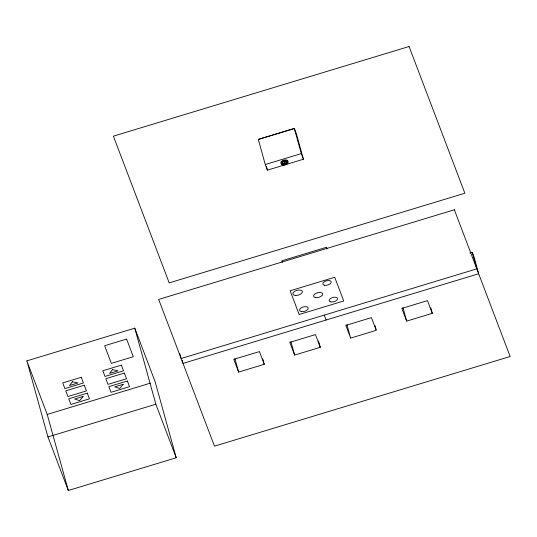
<?xml version="1.0" encoding="UTF-8"?>
<svg xmlns="http://www.w3.org/2000/svg" width="537" height="537" viewBox="0 0 537 537"><rect width="100%" height="100%" fill="white"/><g stroke="black" fill="none" stroke-linecap="round" stroke-linejoin="round"><path stroke-width="0.81" d="M258.304 139.412L293.524 128.732L258.304 139.412L265.265 164.517L267.413 170.148L303.425 159.227L296.464 134.122L294.323 128.491L301.284 153.595L303.425 159.227M265.265 164.517L301.284 153.595M281.871 161.946A2.705 1.369 -15.5 0 0 281.73 162.335L281.771 162.691L286.738 160.818M326.979 248.832L326.395 247.302L281.831 260.814L282.267 262.392M26.85 360.877L134.767 328.161L155.133 381.713L176.223 457.772L68.313 490.489L47.941 436.937L26.85 360.877L47.216 414.43L68.313 490.489M469.821 253.034L472.224 252.303L474.084 257.203L478.675 273.763L183.003 363.408L182.13 360.253M47.216 414.43L150.34 383.163M264.258 364.301L259.418 351.581L233.79 359.354L238.623 372.074L264.258 364.301L262.734 358.803M320.274 347.318L315.434 334.598L289.799 342.364L294.638 355.085L320.274 347.318L318.528 341.029M350.654 338.102L376.283 330.336L371.45 317.615L345.815 325.382L350.654 338.102L346.949 324.751M432.298 313.346L427.459 300.626L401.83 308.399L406.663 321.119L432.298 313.346L430.775 307.849M47.941 436.937L155.858 404.22L176.223 457.772M286.953 161.12A2.705 1.369 -15.5 0 1 284.852 163.194L283.872 160.623A2.705 1.369 -15.5 0 0 283.221 160.872M324.254 315.118L326.113 320.018M472.224 252.303L476.816 268.862L181.144 358.508L179.828 353.776M402.965 307.768L406.663 321.119M374.98 325.617L376.068 329.55M326.395 247.302L326.832 248.879M266.325 166.228L267.413 170.148M290.933 341.733L294.638 355.085M234.924 358.716L238.623 372.074M134.767 328.161L155.858 404.22M284.852 163.194A2.705 1.369 -15.5 0 1 281.771 162.691M282.187 161.556A2.705 1.369 -15.5 0 1 282.643 161.187M285.952 160.818A2.705 1.369 -15.5 0 1 286.349 162.886A2.705 1.369 -15.5 0 1 282.328 163.537A2.705 1.369 -15.5 0 1 283.321 161.248M283.979 160.999A2.705 1.369 -15.5 0 1 284.664 160.838M72.455 381.74L69.521 385.532L77.966 382.975L72.455 381.74M112.548 369.584L109.622 373.376L118.066 370.812L112.548 369.584M83.094 396.454L79.644 400.656L74.65 399.018L83.094 396.454M123.195 384.297L119.744 388.499L114.75 386.855L123.195 384.297M409.066 46.511L113.394 136.156L169.195 282.885L464.867 193.233L409.066 46.511M454.342 209.786L158.67 299.431L214.478 446.153L510.15 356.508L454.342 209.786M126.598 339.082L104.655 345.734L111.36 363.348L133.297 356.696L126.598 339.082M334.705 277.273L290.148 290.786L299.163 314.501L343.727 300.988L334.705 277.273M81.268 377.296L62.735 382.915L64.896 388.6L83.43 382.982L81.268 377.296M121.362 365.14L102.829 370.758L104.99 376.444L123.523 370.825L121.362 365.14M84.282 385.224L65.749 390.842L67.91 396.528L86.444 390.909L84.282 385.224M124.383 373.067L105.849 378.686L108.011 384.371L126.544 378.753L124.383 373.067M87.296 393.151L68.763 398.776L70.924 404.455L89.457 398.837L87.296 393.151M127.397 380.995L108.863 386.613L111.025 392.299L129.558 386.68L127.397 380.995M287.812 160.858L287.53 160.456A3.611 1.826 -15.5 0 0 283.711 160.194A3.611 1.826 -15.5 0 0 280.858 162.476L280.911 162.953A3.611 1.826 -15.5 0 0 285.013 163.624A3.611 1.826 -15.5 0 0 287.812 160.858M324.603 285.254A4.323 2.188 -15.5 0 0 331.208 282.274A4.323 2.188 -15.5 0 0 325.241 281.247A4.323 2.188 -15.5 0 0 324.603 285.254M330.926 301.908A4.323 2.188 -15.5 0 0 337.538 298.941A4.323 2.188 -15.5 0 0 331.591 297.894A4.323 2.188 -15.5 0 0 330.926 301.908M315.595 297.592A4.692 2.376 -15.5 0 0 322.683 294.289A4.692 2.376 -15.5 0 0 316.105 293.276A4.692 2.376 -15.5 0 0 315.595 297.592M295.706 295.471A4.9 2.484 -15.5 0 0 302.385 291.517A4.9 2.484 -15.5 0 0 294.826 291.262A4.9 2.484 -15.5 0 0 295.706 295.471M301.425 311.588A4.484 2.269 -15.5 0 0 308.231 308.46A4.484 2.269 -15.5 0 0 301.989 307.446A4.484 2.269 -15.5 0 0 301.425 311.588M282.69 164.987A3.611 1.826 -15.5 0 0 288.174 162.463A3.611 1.826 -15.5 0 0 283.153 161.65A3.611 1.826 -15.5 0 0 282.69 164.987"/></g></svg>
